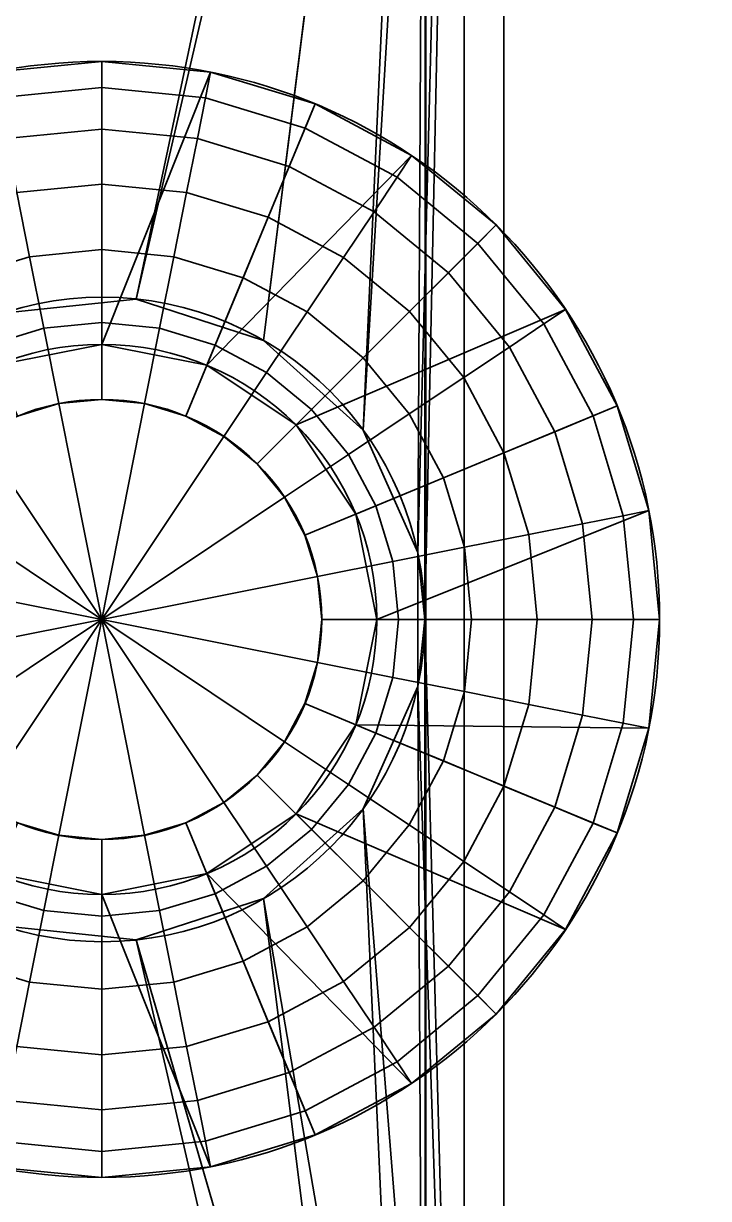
# Model space of a CAD drawing. Header units: millimetres. Extents: x 516 to 946, y 0 to 190.
# Drawn here: x 527.45 to 531.81, y 74.79 to 82.27 of the extents above; entities that cross this region are included whole.
import ezdxf

# ---------------------------------------------------------------- set-up
doc = ezdxf.new("R2010")
doc.units = ezdxf.units.MM
doc.layers.add('1', color=7, linetype='Continuous', true_color=0xffffff)

# ---------------------------------------------------------------- blocks, each defined once
blk = doc.blocks.new('UG_SURFACE_001')
at = {"layer": '1', "color": 252, "linetype": 'Continuous', "lineweight": 35}
for points in [[(11.770484, 80.424927, 3.5), (12.618252, 80.514029, 3.5), (14.704899, 90.379037, 3.5), (1.5, 90.379037, 3.5)], [(1.5, 90.379037, 1.5), (14.704899, 90.379037, 1.5), (12.618252, 80.514029, 1.5), (11.770484, 80.424927, 1.5)], [(12.618252, 80.514029, 3.5), (13.428969, 80.250613, 3.5), (14.704899, 90.379037, 3.5)], [(14.704899, 90.379037, 1.5), (13.428969, 80.250613, 1.5), (12.618252, 80.514029, 1.5)], [(14.704899, 90.379037, 3.5), (13.428969, 80.250613, 3.5), (14.062454, 79.680219, 3.5)], [(14.062454, 79.680219, 1.5), (13.428969, 80.250613, 1.5), (14.704899, 90.379037, 1.5)], [(14.062454, 79.680219, 3.5), (14.409171, 78.901477, 3.5), (14.704899, 90.379037, 3.5)], [(14.409171, 78.901477, 1.5), (14.062454, 79.680219, 1.5), (14.704899, 90.379037, 1.5)], [(14.704899, 69.256864, 3.5), (14.704899, 90.379037, 3.5), (14.409171, 78.901477, 3.5), (14.409171, 78.049041, 3.5)], [(14.453969, 78.475259, 1.5), (14.409171, 78.901477, 1.5), (14.704899, 90.379037, 1.5)], [(14.704899, 90.379037, 1.5), (14.704899, 69.256864, 1.5), (14.453969, 78.475259, 1.5)], [(22.593468, 90.379037, 3.5), (14.704899, 90.379037, 3.5), (14.704899, 69.256864, 3.5), (22.593468, 69.256864, 3.5)], [(22.593468, 69.256864, 1.5), (14.704899, 69.256864, 1.5), (14.704899, 90.379037, 1.5), (22.593468, 90.379037, 1.5)], [(12.618252, 80.514029, 1.5), (12.618252, 80.514029, 3.5), (11.770484, 80.424927, 3.5), (11.770484, 80.424927, 1.5)], [(13.428969, 80.250613, 1.5), (13.428969, 80.250613, 3.5), (12.618252, 80.514029, 3.5), (12.618252, 80.514029, 1.5)], [(14.062454, 79.680219, 1.5), (14.062454, 79.680219, 3.5), (13.428969, 80.250613, 3.5), (13.428969, 80.250613, 1.5)], [(14.409171, 78.901477, 1.5), (14.409171, 78.901477, 3.5), (14.062454, 79.680219, 3.5), (14.062454, 79.680219, 1.5)], [(14.409171, 78.901477, 3.5), (14.409171, 78.901477, 1.5), (14.453969, 78.475259, 1.5)], [(14.453969, 78.475259, 1.5), (14.409171, 78.049041, 3.5), (14.409171, 78.901477, 3.5)], [(14.704899, 69.256864, 1.5), (14.409171, 78.049041, 1.5), (14.453969, 78.475259, 1.5)], [(14.453969, 78.475259, 1.5), (14.409171, 78.049041, 1.5), (14.409171, 78.049041, 3.5)], [(14.409171, 78.049041, 3.5), (14.062454, 77.270299, 3.5), (14.704899, 69.256864, 3.5)], [(14.704899, 69.256864, 1.5), (14.062454, 77.270299, 1.5), (14.409171, 78.049041, 1.5)], [(14.062454, 77.270299, 1.5), (14.062454, 77.270299, 3.5), (14.409171, 78.049041, 3.5), (14.409171, 78.049041, 1.5)], [(14.704899, 69.256864, 3.5), (14.062454, 77.270299, 3.5), (13.428969, 76.699913, 3.5)], [(13.428969, 76.699913, 1.5), (14.062454, 77.270299, 1.5), (14.704899, 69.256864, 1.5)], [(13.428969, 76.699913, 1.5), (13.428969, 76.699913, 3.5), (14.062454, 77.270299, 3.5), (14.062454, 77.270299, 1.5)], [(14.704899, 69.256864, 3.5), (13.428969, 76.699913, 3.5), (12.618252, 76.43649, 3.5)], [(14.704899, 69.256864, 1.5), (12.618252, 76.43649, 1.5), (13.428969, 76.699913, 1.5)], [(12.618252, 76.43649, 1.5), (12.618252, 76.43649, 3.5), (13.428969, 76.699913, 3.5), (13.428969, 76.699913, 1.5)], [(1.5, 69.256864, 3.5), (14.704899, 69.256864, 3.5), (12.618252, 76.43649, 3.5), (11.770484, 76.525599, 3.5)], [(11.770484, 76.525599, 1.5), (12.618252, 76.43649, 1.5), (14.704899, 69.256864, 1.5), (1.5, 69.256864, 1.5)], [(11.770484, 76.525599, 1.5), (11.770484, 76.525599, 3.5), (12.618252, 76.43649, 3.5), (12.618252, 76.43649, 1.5)]]:
    blk.add_3dface(points, dxfattribs=at)
blk = doc.blocks.new('1стенка_MODEL')
at = {"layer": '1', "color": 252, "linetype": 'Continuous', "lineweight": 35}
blk.add_circle((12.403969, 78.475261, 1.5), 2.05, dxfattribs=at)
at = {"layer": '1', "color": 252, "linetype": 'Continuous', "lineweight": 35, "extrusion": (0, 0, -1)}
blk.add_circle((-12.403969, 78.475261, -3.5), 2.05, dxfattribs=at)
at = {"layer": '1', "color": 252, "linetype": 'Continuous', "lineweight": 35}
blk.add_blockref('UG_SURFACE_001', (0, 0), dxfattribs=at)
blk = doc.blocks.new('UG_SURFACE_003')
at = {"layer": '1', "color": 252, "linetype": 'Continuous', "lineweight": 35}
for points in [[(11.770484, 80.424927, 1.5), (12.618252, 80.514029, 1.5), (14.460988, 88.475265, 1.5), (10.352565, 88.475265, 1.5)], [(10.352565, 88.475265), (14.460988, 88.475265), (12.618252, 80.514029), (11.770484, 80.424927)], [(12.618252, 80.514029, 1.5), (13.428969, 80.250613, 1.5), (14.460988, 88.475265, 1.5)], [(14.460988, 88.475265), (13.428969, 80.250613), (12.618252, 80.514029)], [(14.460988, 88.475265, 1.5), (13.428969, 80.250613, 1.5), (14.062454, 79.680219, 1.5)], [(14.062454, 79.680219), (13.428969, 80.250613), (14.460988, 88.475265)], [(14.062454, 79.680219, 1.5), (14.409171, 78.901477, 1.5), (14.460988, 88.475265, 1.5)], [(14.409171, 78.901477), (14.062454, 79.680219), (14.460988, 88.475265)], [(14.460988, 68.475261, 1.5), (14.460988, 88.475265, 1.5), (14.409171, 78.901477, 1.5), (14.409171, 78.049041, 1.5)], [(14.453969, 78.475259), (14.409171, 78.901477), (14.460988, 88.475265)], [(14.453969, 78.475259), (14.460988, 88.475265), (14.460988, 68.475261)], [(14.460988, 68.475261, 1.5), (14.704899, 68.475261, 1.5), (14.704899, 88.475265, 1.5), (14.460988, 88.475265, 1.5)], [(14.704899, 68.475261), (14.460988, 68.475261), (14.460988, 88.475265), (14.704899, 88.475265)], [(14.704899, 68.475261, 1.5), (18.134004, 68.475261, 1.5), (18.134004, 88.475265, 1.5), (14.704899, 88.475265, 1.5)], [(14.956303, 68.475261), (14.704899, 68.475261), (14.704899, 88.475265), (14.956303, 88.475265)], [(22, 68.475261), (14.956303, 68.475261), (14.956303, 88.475265), (22, 88.475265)], [(12.618252, 80.514029), (12.618252, 80.514029, 1.5), (11.770484, 80.424927, 1.5), (11.770484, 80.424927)], [(13.428969, 80.250613), (13.428969, 80.250613, 1.5), (12.618252, 80.514029, 1.5), (12.618252, 80.514029)], [(14.062454, 79.680219), (14.062454, 79.680219, 1.5), (13.428969, 80.250613, 1.5), (13.428969, 80.250613)], [(14.409171, 78.901477), (14.409171, 78.901477, 1.5), (14.062454, 79.680219, 1.5), (14.062454, 79.680219)], [(14.409171, 78.901477, 1.5), (14.409171, 78.901477), (14.453969, 78.475259)], [(14.453969, 78.475259), (14.409171, 78.049041, 1.5), (14.409171, 78.901477, 1.5)], [(14.453969, 78.475259), (14.409171, 78.049041), (14.409171, 78.049041, 1.5)], [(14.460988, 68.475261), (14.409171, 78.049041), (14.453969, 78.475259)], [(14.409171, 78.049041, 1.5), (14.062454, 77.270299, 1.5), (14.460988, 68.475261, 1.5)], [(14.062454, 77.270299), (14.062454, 77.270299, 1.5), (14.409171, 78.049041, 1.5), (14.409171, 78.049041)], [(14.460988, 68.475261), (14.062454, 77.270299), (14.409171, 78.049041)], [(14.460988, 68.475261, 1.5), (14.062454, 77.270299, 1.5), (13.428969, 76.699913, 1.5)], [(13.428969, 76.699913), (13.428969, 76.699913, 1.5), (14.062454, 77.270299, 1.5), (14.062454, 77.270299)], [(13.428969, 76.699913), (14.062454, 77.270299), (14.460988, 68.475261)], [(14.460988, 68.475261, 1.5), (13.428969, 76.699913, 1.5), (12.618252, 76.43649, 1.5)], [(12.618252, 76.43649), (12.618252, 76.43649, 1.5), (13.428969, 76.699913, 1.5), (13.428969, 76.699913)], [(14.460988, 68.475261), (12.618252, 76.43649), (13.428969, 76.699913)], [(10.352565, 68.475261, 1.5), (14.460988, 68.475261, 1.5), (12.618252, 76.43649, 1.5), (11.770484, 76.525599, 1.5)], [(11.770484, 76.525599), (12.618252, 76.43649), (14.460988, 68.475261), (10.352565, 68.475261)], [(11.770484, 76.525599), (11.770484, 76.525599, 1.5), (12.618252, 76.43649, 1.5), (12.618252, 76.43649)]]:
    blk.add_3dface(points, dxfattribs=at)
blk = doc.blocks.new('2стойка_MODEL')
at = {"layer": '1', "color": 252, "linetype": 'Continuous', "lineweight": 35, "extrusion": (0, 0, -1)}
blk.add_circle((-12.403969, 78.475261, -1.5), 2.05, dxfattribs=at)
at = {"layer": '1', "color": 252, "linetype": 'Continuous', "lineweight": 35}
blk.add_circle((12.403969, 78.475261), 2.05, dxfattribs=at)
blk.add_blockref('UG_SURFACE_003', (0, 0), dxfattribs=at)
blk = doc.blocks.new('UG_SURFACE_005')
at = {"layer": '1', "color": 252, "linetype": 'Continuous', "lineweight": 35}
for points in [[(411.674261, 77.402897, 4.8), (7.442508, 21.037767, 4.8), (7.469615, 20.987745, 5.067878), (411.659777, 77.347077, 5.067878)], [(277.741492, 58.727622, 3.5), (260.070503, 56.263622, 3.5), (7.442508, 21.037767, 4.8), (411.674261, 77.402897, 4.8)], [(411.659777, 77.347077, 5.067878), (7.469615, 20.987745, 5.067878), (7.546807, 20.8453, 5.294975), (411.618471, 77.188112, 5.294975)], [(411.618471, 77.188112, 5.294975), (7.546807, 20.8453, 5.294975), (7.662333, 20.632116, 5.446716), (411.556661, 76.9502, 5.446716)], [(411.556661, 76.9502, 5.446716), (7.662333, 20.632116, 5.446716), (200.895414, 47.305614, 5.5), (220.703781, 50.067645, 5.5)]]:
    blk.add_3dface(points, dxfattribs=at)
blk = doc.blocks.new('4пояс_нижний_MODEL')
at = {"layer": '1', "color": 252, "linetype": 'Continuous', "lineweight": 35}
blk.add_blockref('UG_SURFACE_005', (0, 0), dxfattribs=at)
blk = doc.blocks.new('UG_SURFACE_007')
at = {"layer": '1', "color": 252, "linetype": 'Continuous', "lineweight": 35}
for points in [[(0, 3.384057, -0.462897), (-0.660197, 3.319033, -0.462897), (-0.692571, 3.481788), (0, 3.55)], [(-0.669696, 1.616789), (0, 1.75), (0, 3.55), (-0.692571, 3.481788)], [(-0.692571, 3.481788, 3.5), (0, 3.55, 3.5), (0, 1.75, 3.5), (-0.669696, 1.616789, 3.5)], [(0, 3.55, 3.5), (-0.692571, 3.481788, 3.5), (-0.660197, 3.319033, 3.962897), (0, 3.384057, 3.962897)], [(0.660197, 3.319033, -0.462897), (0, 3.384057, -0.462897), (0, 3.55), (0.692571, 3.481788)], [(0.692571, 3.481788), (0, 3.55), (0, 1.75)], [(0, 1.75, 3.5), (0, 3.55, 3.5), (0.692571, 3.481788, 3.5)], [(0.692571, 3.481788, 3.5), (0, 3.55, 3.5), (0, 3.384057, 3.962897), (0.660197, 3.319033, 3.962897)], [(0, 1.75), (0.669696, 1.616789), (1.358526, 3.279772), (0.692571, 3.481788)], [(0.692571, 3.481788, 3.5), (1.358526, 3.279772, 3.5), (0.669696, 1.616789, 3.5), (0, 1.75, 3.5)], [(1.295022, 3.12646, -0.462897), (0.660197, 3.319033, -0.462897), (0.692571, 3.481788), (1.358526, 3.279772)], [(1.358526, 3.279772, 3.5), (0.692571, 3.481788, 3.5), (0.660197, 3.319033, 3.962897), (1.295022, 3.12646, 3.962897)], [(0, 3.119843, -0.877629), (-0.608651, 3.059896, -0.877629), (-0.660197, 3.319033, -0.462897), (0, 3.384057, -0.462897)], [(0, 3.384057, 3.962897), (-0.660197, 3.319033, 3.962897), (-0.608651, 3.059896, 4.377629), (0, 3.119843, 4.377629)], [(0.608651, 3.059896, -0.877629), (0, 3.119843, -0.877629), (0, 3.384057, -0.462897), (0.660197, 3.319033, -0.462897)], [(0.660197, 3.319033, 3.962897), (0, 3.384057, 3.962897), (0, 3.119843, 4.377629), (0.608651, 3.059896, 4.377629)], [(1.193912, 2.882359, -0.877629), (0.608651, 3.059896, -0.877629), (0.660197, 3.319033, -0.462897), (1.295022, 3.12646, -0.462897)], [(1.295022, 3.12646, 3.962897), (0.660197, 3.319033, 3.962897), (0.608651, 3.059896, 4.377629), (1.193912, 2.882359, 4.377629)], [(1.972274, 2.951717), (1.358526, 3.279772), (0.669696, 1.616789)], [(0.669696, 1.616789, 3.5), (1.358526, 3.279772, 3.5), (1.972274, 2.951717, 3.5)], [(1.880081, 2.81374, -0.462897), (1.295022, 3.12646, -0.462897), (1.358526, 3.279772), (1.972274, 2.951717)], [(1.972274, 2.951717, 3.5), (1.358526, 3.279772, 3.5), (1.295022, 3.12646, 3.962897), (1.880081, 2.81374, 3.962897)], [(0, 2.770447, -1.223654), (-0.540487, 2.717214, -1.223654), (-0.608651, 3.059896, -0.877629), (0, 3.119843, -0.877629)], [(0, 3.119843, 4.377629), (-0.608651, 3.059896, 4.377629), (-0.540487, 2.717214, 4.723654), (0, 2.770447, 4.723654)], [(0.540487, 2.717214, -1.223654), (0, 2.770447, -1.223654), (0, 3.119843, -0.877629), (0.608651, 3.059896, -0.877629)], [(0.608651, 3.059896, 4.377629), (0, 3.119843, 4.377629), (0, 2.770447, 4.723654), (0.540487, 2.717214, 4.723654)], [(1.733292, 2.594055, -0.877629), (1.193912, 2.882359, -0.877629), (1.295022, 3.12646, -0.462897), (1.880081, 2.81374, -0.462897)], [(1.880081, 2.81374, 3.962897), (1.295022, 3.12646, 3.962897), (1.193912, 2.882359, 4.377629), (1.733292, 2.594055, 4.377629)], [(1.060204, 2.559559, -1.223654), (0.540487, 2.717214, -1.223654), (0.608651, 3.059896, -0.877629), (1.193912, 2.882359, -0.877629)], [(1.193912, 2.882359, 4.377629), (0.608651, 3.059896, 4.377629), (0.540487, 2.717214, 4.723654), (1.060204, 2.559559, 4.723654)], [(0.669696, 1.616789), (1.237437, 1.237437), (2.510229, 2.510229), (1.972274, 2.951717)], [(1.972274, 2.951717, 3.5), (2.510229, 2.510229, 3.5), (1.237437, 1.237437, 3.5), (0.669696, 1.616789, 3.5)], [(2.392889, 2.392889, -0.462897), (1.880081, 2.81374, -0.462897), (1.972274, 2.951717), (2.510229, 2.510229)], [(2.510229, 2.510229, 3.5), (1.972274, 2.951717, 3.5), (1.880081, 2.81374, 3.962897), (2.392889, 2.392889, 3.962897)], [(1.539178, 2.303543, -1.223654), (1.060204, 2.559559, -1.223654), (1.193912, 2.882359, -0.877629), (1.733292, 2.594055, -0.877629)], [(1.733292, 2.594055, 4.377629), (1.193912, 2.882359, 4.377629), (1.060204, 2.559559, 4.723654), (1.539178, 2.303543, 4.723654)], [(0, 2.353173, -1.483833), (-0.459081, 2.307958, -1.483833), (-0.540487, 2.717214, -1.223654), (0, 2.770447, -1.223654)], [(0, 2.770447, 4.723654), (-0.540487, 2.717214, 4.723654), (-0.459081, 2.307958, 4.983833), (0, 2.353173, 4.983833)], [(0.459081, 2.307958, -1.483833), (0, 2.353173, -1.483833), (0, 2.770447, -1.223654), (0.540487, 2.717214, -1.223654)], [(0.540487, 2.717214, 4.723654), (0, 2.770447, 4.723654), (0, 2.353173, 4.983833), (0.459081, 2.307958, 4.983833)], [(2.206062, 2.206062, -0.877629), (1.733292, 2.594055, -0.877629), (1.880081, 2.81374, -0.462897), (2.392889, 2.392889, -0.462897)], [(2.392889, 2.392889, 3.962897), (1.880081, 2.81374, 3.962897), (1.733292, 2.594055, 4.377629), (2.206062, 2.206062, 4.377629)], [(-0.459081, 2.307958, -1.483833), (-0.90052, 2.174048, -1.483833), (-1.060204, 2.559559, -1.223654), (-0.540487, 2.717214, -1.223654)], [(-0.540487, 2.717214, 4.723654), (-1.060204, 2.559559, 4.723654), (-0.90052, 2.174048, 4.983833), (-0.459081, 2.307958, 4.983833)], [(0.90052, 2.174048, -1.483833), (0.459081, 2.307958, -1.483833), (0.540487, 2.717214, -1.223654), (1.060204, 2.559559, -1.223654)], [(1.060204, 2.559559, 4.723654), (0.540487, 2.717214, 4.723654), (0.459081, 2.307958, 4.983833), (0.90052, 2.174048, 4.983833)], [(1.307353, 1.956592, -1.483833), (0.90052, 2.174048, -1.483833), (1.060204, 2.559559, -1.223654), (1.539178, 2.303543, -1.223654)], [(1.539178, 2.303543, 4.723654), (1.060204, 2.559559, 4.723654), (0.90052, 2.174048, 4.983833), (1.307353, 1.956592, 4.983833)], [(1.959002, 1.959002, -1.223654), (1.539178, 2.303543, -1.223654), (1.733292, 2.594055, -0.877629), (2.206062, 2.206062, -0.877629)], [(2.206062, 2.206062, 4.377629), (1.733292, 2.594055, 4.377629), (1.539178, 2.303543, 4.723654), (1.959002, 1.959002, 4.723654)], [(2.951717, 1.972274), (2.510229, 2.510229), (1.237437, 1.237437)], [(1.237437, 1.237437, 3.5), (2.510229, 2.510229, 3.5), (2.951717, 1.972274, 3.5)], [(2.81374, 1.880081, -0.462897), (2.392889, 2.392889, -0.462897), (2.510229, 2.510229), (2.951717, 1.972274)], [(2.951717, 1.972274, 3.5), (2.510229, 2.510229, 3.5), (2.392889, 2.392889, 3.962897), (2.81374, 1.880081, 3.962897)], [(2.594055, 1.733292, -0.877629), (2.206062, 2.206062, -0.877629), (2.392889, 2.392889, -0.462897), (2.81374, 1.880081, -0.462897)], [(2.81374, 1.880081, 3.962897), (2.392889, 2.392889, 3.962897), (2.206062, 2.206062, 4.377629), (2.594055, 1.733292, 4.377629)], [(0, 1.888689, -1.645281), (-0.368465, 1.852398, -1.645281), (-0.459081, 2.307958, -1.483833), (0, 2.353173, -1.483833)], [(0, 2.353173, 4.983833), (-0.459081, 2.307958, 4.983833), (-0.368465, 1.852398, 5.145281), (0, 1.888689, 5.145281)], [(0.368465, 1.852398, -1.645281), (0, 1.888689, -1.645281), (0, 2.353173, -1.483833), (0.459081, 2.307958, -1.483833)], [(0.459081, 2.307958, 4.983833), (0, 2.353173, 4.983833), (0, 1.888689, 5.145281), (0.368465, 1.852398, 5.145281)], [(-0.368465, 1.852398, -1.645281), (-0.72277, 1.744921, -1.645281), (-0.90052, 2.174048, -1.483833), (-0.459081, 2.307958, -1.483833)], [(-0.459081, 2.307958, 4.983833), (-0.90052, 2.174048, 4.983833), (-0.72277, 1.744921, 5.145281), (-0.368465, 1.852398, 5.145281)], [(0.72277, 1.744921, -1.645281), (0.368465, 1.852398, -1.645281), (0.459081, 2.307958, -1.483833), (0.90052, 2.174048, -1.483833)], [(0.90052, 2.174048, 4.983833), (0.459081, 2.307958, 4.983833), (0.368465, 1.852398, 5.145281), (0.72277, 1.744921, 5.145281)], [(1.663945, 1.663945, -1.483833), (1.307353, 1.956592, -1.483833), (1.539178, 2.303543, -1.223654), (1.959002, 1.959002, -1.223654)], [(1.959002, 1.959002, 4.723654), (1.539178, 2.303543, 4.723654), (1.307353, 1.956592, 4.983833), (1.663945, 1.663945, 4.983833)], [(1.049299, 1.570387, -1.645281), (0.72277, 1.744921, -1.645281), (0.90052, 2.174048, -1.483833), (1.307353, 1.956592, -1.483833)], [(1.307353, 1.956592, 4.983833), (0.90052, 2.174048, 4.983833), (0.72277, 1.744921, 5.145281), (1.049299, 1.570387, 5.145281)], [(2.303543, 1.539178, -1.223654), (1.959002, 1.959002, -1.223654), (2.206062, 2.206062, -0.877629), (2.594055, 1.733292, -0.877629)], [(2.594055, 1.733292, 4.377629), (2.206062, 2.206062, 4.377629), (1.959002, 1.959002, 4.723654), (2.303543, 1.539178, 4.723654)], [(1.335505, 1.335505, -1.645281), (1.049299, 1.570387, -1.645281), (1.307353, 1.956592, -1.483833), (1.663945, 1.663945, -1.483833)], [(1.663945, 1.663945, 4.983833), (1.307353, 1.956592, 4.983833), (1.049299, 1.570387, 5.145281), (1.335505, 1.335505, 5.145281)], [(1.237437, 1.237437), (1.616789, 0.669696), (3.279772, 1.358526), (2.951717, 1.972274)], [(2.951717, 1.972274, 3.5), (3.279772, 1.358526, 3.5), (1.616789, 0.669696, 3.5), (1.237437, 1.237437, 3.5)], [(1.956592, 1.307353, -1.483833), (1.663945, 1.663945, -1.483833), (1.959002, 1.959002, -1.223654), (2.303543, 1.539178, -1.223654)], [(2.303543, 1.539178, 4.723654), (1.959002, 1.959002, 4.723654), (1.663945, 1.663945, 4.983833), (1.956592, 1.307353, 4.983833)], [(3.12646, 1.295022, -0.462897), (2.81374, 1.880081, -0.462897), (2.951717, 1.972274), (3.279772, 1.358526)], [(3.279772, 1.358526, 3.5), (2.951717, 1.972274, 3.5), (2.81374, 1.880081, 3.962897), (3.12646, 1.295022, 3.962897)], [(0, 1.4, -1.7), (-0.273126, 1.373099, -1.7), (-0.368465, 1.852398, -1.645281), (0, 1.888689, -1.645281)], [(0, 1.888689, 5.145281), (-0.368465, 1.852398, 5.145281), (-0.273126, 1.373099, 5.2), (0, 1.4, 5.2)], [(0.273126, 1.373099, -1.7), (0, 1.4, -1.7), (0, 1.888689, -1.645281), (0.368465, 1.852398, -1.645281)], [(0.368465, 1.852398, 5.145281), (0, 1.888689, 5.145281), (0, 1.4, 5.2), (0.273126, 1.373099, 5.2)], [(2.882359, 1.193912, -0.877629), (2.594055, 1.733292, -0.877629), (2.81374, 1.880081, -0.462897), (3.12646, 1.295022, -0.462897)], [(3.12646, 1.295022, 3.962897), (2.81374, 1.880081, 3.962897), (2.594055, 1.733292, 4.377629), (2.882359, 1.193912, 4.377629)], [(-0.273126, 1.373099, -1.7), (-0.535757, 1.293431, -1.7), (-0.72277, 1.744921, -1.645281), (-0.368465, 1.852398, -1.645281)], [(-0.368465, 1.852398, 5.145281), (-0.72277, 1.744921, 5.145281), (-0.535757, 1.293431, 5.2), (-0.273126, 1.373099, 5.2)], [(0.535757, 1.293431, -1.7), (0.273126, 1.373099, -1.7), (0.368465, 1.852398, -1.645281), (0.72277, 1.744921, -1.645281)], [(0.72277, 1.744921, 5.145281), (0.368465, 1.852398, 5.145281), (0.273126, 1.373099, 5.2), (0.535757, 1.293431, 5.2)], [(-0.669696, 1.616789), (-0.669696, 1.616789, 3.5), (0, 1.75, 3.5), (0, 1.75)], [(0, 1.75), (0, 1.75, 3.5), (0.669696, 1.616789, 3.5), (0.669696, 1.616789)], [(0.777798, 1.164057, -1.7), (0.535757, 1.293431, -1.7), (0.72277, 1.744921, -1.645281), (1.049299, 1.570387, -1.645281)], [(1.049299, 1.570387, 5.145281), (0.72277, 1.744921, 5.145281), (0.535757, 1.293431, 5.2), (0.777798, 1.164057, 5.2)], [(2.559559, 1.060204, -1.223654), (2.303543, 1.539178, -1.223654), (2.594055, 1.733292, -0.877629), (2.882359, 1.193912, -0.877629)], [(2.882359, 1.193912, 4.377629), (2.594055, 1.733292, 4.377629), (2.303543, 1.539178, 4.723654), (2.559559, 1.060204, 4.723654)], [(1.570387, 1.049299, -1.645281), (1.335505, 1.335505, -1.645281), (1.663945, 1.663945, -1.483833), (1.956592, 1.307353, -1.483833)], [(1.956592, 1.307353, 4.983833), (1.663945, 1.663945, 4.983833), (1.335505, 1.335505, 5.145281), (1.570387, 1.049299, 5.145281)], [(0.669696, 1.616789), (0.669696, 1.616789, 3.5), (1.237437, 1.237437, 3.5), (1.237437, 1.237437)], [(0.989949, 0.989949, -1.7), (0.777798, 1.164057, -1.7), (1.049299, 1.570387, -1.645281), (1.335505, 1.335505, -1.645281)], [(1.335505, 1.335505, 5.145281), (1.049299, 1.570387, 5.145281), (0.777798, 1.164057, 5.2), (0.989949, 0.989949, 5.2)], [(2.174048, 0.90052, -1.483833), (1.956592, 1.307353, -1.483833), (2.303543, 1.539178, -1.223654), (2.559559, 1.060204, -1.223654)], [(2.559559, 1.060204, 4.723654), (2.303543, 1.539178, 4.723654), (1.956592, 1.307353, 4.983833), (2.174048, 0.90052, 4.983833)], [(-0.777798, 1.164057, -1.7), (-0.535757, 1.293431, -1.7), (-0.273126, 1.373099, -1.7), (0, 0, -1.7)], [(-0.273126, 1.373099, 5.2), (-0.535757, 1.293431, 5.2), (-0.777798, 1.164057, 5.2), (0, 0, 5.2)], [(-0.273126, 1.373099, -1.7), (0, 1.4, -1.7), (0.273126, 1.373099, -1.7), (0, 0, -1.7)], [(0.273126, 1.373099, 5.2), (0, 1.4, 5.2), (-0.273126, 1.373099, 5.2), (0, 0, 5.2)], [(0.273126, 1.373099, -1.7), (0.535757, 1.293431, -1.7), (0.777798, 1.164057, -1.7), (0, 0, -1.7)], [(0.777798, 1.164057, 5.2), (0.535757, 1.293431, 5.2), (0.273126, 1.373099, 5.2), (0, 0, 5.2)], [(3.481788, 0.692571), (3.279772, 1.358526), (1.616789, 0.669696), (1.75, 0)], [(1.75, 0, 3.5), (1.616789, 0.669696, 3.5), (3.279772, 1.358526, 3.5), (3.481788, 0.692571, 3.5)], [(3.319033, 0.660197, -0.462897), (3.12646, 1.295022, -0.462897), (3.279772, 1.358526), (3.481788, 0.692571)], [(3.481788, 0.692571, 3.5), (3.279772, 1.358526, 3.5), (3.12646, 1.295022, 3.962897), (3.319033, 0.660197, 3.962897)], [(1.164057, 0.777798, -1.7), (0.989949, 0.989949, -1.7), (1.335505, 1.335505, -1.645281), (1.570387, 1.049299, -1.645281)], [(1.570387, 1.049299, 5.145281), (1.335505, 1.335505, 5.145281), (0.989949, 0.989949, 5.2), (1.164057, 0.777798, 5.2)], [(1.744921, 0.72277, -1.645281), (1.570387, 1.049299, -1.645281), (1.956592, 1.307353, -1.483833), (2.174048, 0.90052, -1.483833)], [(2.174048, 0.90052, 4.983833), (1.956592, 1.307353, 4.983833), (1.570387, 1.049299, 5.145281), (1.744921, 0.72277, 5.145281)], [(3.059896, 0.608651, -0.877629), (2.882359, 1.193912, -0.877629), (3.12646, 1.295022, -0.462897), (3.319033, 0.660197, -0.462897)], [(3.319033, 0.660197, 3.962897), (3.12646, 1.295022, 3.962897), (2.882359, 1.193912, 4.377629), (3.059896, 0.608651, 4.377629)], [(1.237437, 1.237437), (1.237437, 1.237437, 3.5), (1.616789, 0.669696, 3.5), (1.616789, 0.669696)], [(-1.164057, 0.777798, -1.7), (-0.989949, 0.989949, -1.7), (-0.777798, 1.164057, -1.7), (0, 0, -1.7)], [(-0.777798, 1.164057, 5.2), (-0.989949, 0.989949, 5.2), (-1.164057, 0.777798, 5.2), (0, 0, 5.2)], [(0.777798, 1.164057, -1.7), (0.989949, 0.989949, -1.7), (1.164057, 0.777798, -1.7), (0, 0, -1.7)], [(1.164057, 0.777798, 5.2), (0.989949, 0.989949, 5.2), (0.777798, 1.164057, 5.2), (0, 0, 5.2)], [(2.717214, 0.540487, -1.223654), (2.559559, 1.060204, -1.223654), (2.882359, 1.193912, -0.877629), (3.059896, 0.608651, -0.877629)], [(3.059896, 0.608651, 4.377629), (2.882359, 1.193912, 4.377629), (2.559559, 1.060204, 4.723654), (2.717214, 0.540487, 4.723654)], [(1.293431, 0.535757, -1.7), (1.164057, 0.777798, -1.7), (1.570387, 1.049299, -1.645281), (1.744921, 0.72277, -1.645281)], [(1.744921, 0.72277, 5.145281), (1.570387, 1.049299, 5.145281), (1.164057, 0.777798, 5.2), (1.293431, 0.535757, 5.2)], [(2.307958, 0.459081, -1.483833), (2.174048, 0.90052, -1.483833), (2.559559, 1.060204, -1.223654), (2.717214, 0.540487, -1.223654)], [(2.717214, 0.540487, 4.723654), (2.559559, 1.060204, 4.723654), (2.174048, 0.90052, 4.983833), (2.307958, 0.459081, 4.983833)], [(1.852398, 0.368465, -1.645281), (1.744921, 0.72277, -1.645281), (2.174048, 0.90052, -1.483833), (2.307958, 0.459081, -1.483833)], [(2.307958, 0.459081, 4.983833), (2.174048, 0.90052, 4.983833), (1.744921, 0.72277, 5.145281), (1.852398, 0.368465, 5.145281)], [(0, 0, -1.7), (-1.373099, 0.273126, -1.7), (-1.293431, 0.535757, -1.7), (-1.164057, 0.777798, -1.7)], [(-1.164057, 0.777798, 5.2), (-1.293431, 0.535757, 5.2), (-1.373099, 0.273126, 5.2), (0, 0, 5.2)], [(1.164057, 0.777798, -1.7), (1.293431, 0.535757, -1.7), (1.373099, 0.273126, -1.7), (0, 0, -1.7)], [(1.373099, 0.273126, 5.2), (1.293431, 0.535757, 5.2), (1.164057, 0.777798, 5.2), (0, 0, 5.2)], [(1.373099, 0.273126, -1.7), (1.293431, 0.535757, -1.7), (1.744921, 0.72277, -1.645281), (1.852398, 0.368465, -1.645281)], [(1.852398, 0.368465, 5.145281), (1.744921, 0.72277, 5.145281), (1.293431, 0.535757, 5.2), (1.373099, 0.273126, 5.2)], [(1.75, 0), (3.55, 0), (3.481788, 0.692571)], [(3.481788, 0.692571, 3.5), (3.55, 0, 3.5), (1.75, 0, 3.5)], [(3.384057, 0, -0.462897), (3.319033, 0.660197, -0.462897), (3.481788, 0.692571), (3.55, 0)], [(3.55, 0, 3.5), (3.481788, 0.692571, 3.5), (3.319033, 0.660197, 3.962897), (3.384057, 0, 3.962897)], [(1.616789, 0.669696), (1.616789, 0.669696, 3.5), (1.75, 0, 3.5), (1.75, 0)], [(2.770447, 0, -1.223654), (2.717214, 0.540487, -1.223654), (3.059896, 0.608651, -0.877629), (3.119843, 0, -0.877629)], [(3.119843, 0, 4.377629), (3.059896, 0.608651, 4.377629), (2.717214, 0.540487, 4.723654), (2.770447, 0, 4.723654)], [(3.119843, 0, -0.877629), (3.059896, 0.608651, -0.877629), (3.319033, 0.660197, -0.462897), (3.384057, 0, -0.462897)], [(3.384057, 0, 3.962897), (3.319033, 0.660197, 3.962897), (3.059896, 0.608651, 4.377629), (3.119843, 0, 4.377629)], [(2.353173, 0, -1.483833), (2.307958, 0.459081, -1.483833), (2.717214, 0.540487, -1.223654), (2.770447, 0, -1.223654)], [(2.770447, 0, 4.723654), (2.717214, 0.540487, 4.723654), (2.307958, 0.459081, 4.983833), (2.353173, 0, 4.983833)], [(1.888689, 0, -1.645281), (1.852398, 0.368465, -1.645281), (2.307958, 0.459081, -1.483833), (2.353173, 0, -1.483833)], [(2.353173, 0, 4.983833), (2.307958, 0.459081, 4.983833), (1.852398, 0.368465, 5.145281), (1.888689, 0, 5.145281)], [(1.4, 0, -1.7), (1.373099, 0.273126, -1.7), (1.852398, 0.368465, -1.645281), (1.888689, 0, -1.645281)], [(1.888689, 0, 5.145281), (1.852398, 0.368465, 5.145281), (1.373099, 0.273126, 5.2), (1.4, 0, 5.2)], [(-1.373099, -0.273126, -1.7), (-1.4, 0, -1.7), (-1.373099, 0.273126, -1.7), (0, 0, -1.7)], [(-1.373099, 0.273126, 5.2), (-1.4, 0, 5.2), (-1.373099, -0.273126, 5.2), (0, 0, 5.2)], [(1.373099, 0.273126, -1.7), (1.4, 0, -1.7), (1.373099, -0.273126, -1.7), (0, 0, -1.7)], [(1.373099, -0.273126, 5.2), (1.4, 0, 5.2), (1.373099, 0.273126, 5.2), (0, 0, 5.2)], [(-1.164057, -0.777798, -1.7), (-1.293431, -0.535757, -1.7), (-1.373099, -0.273126, -1.7), (0, 0, -1.7)], [(0, 0, 5.2), (-1.373099, -0.273126, 5.2), (-1.293431, -0.535757, 5.2), (-1.164057, -0.777798, 5.2)], [(-0.777798, -1.164057, -1.7), (-0.989949, -0.989949, -1.7), (-1.164057, -0.777798, -1.7), (0, 0, -1.7)], [(-1.164057, -0.777798, 5.2), (-0.989949, -0.989949, 5.2), (-0.777798, -1.164057, 5.2), (0, 0, 5.2)], [(-0.273126, -1.373099, -1.7), (-0.535757, -1.293431, -1.7), (-0.777798, -1.164057, -1.7), (0, 0, -1.7)], [(-0.777798, -1.164057, 5.2), (-0.535757, -1.293431, 5.2), (-0.273126, -1.373099, 5.2), (0, 0, 5.2)], [(0.273126, -1.373099, -1.7), (0, -1.4, -1.7), (-0.273126, -1.373099, -1.7), (0, 0, -1.7)], [(-0.273126, -1.373099, 5.2), (0, -1.4, 5.2), (0.273126, -1.373099, 5.2), (0, 0, 5.2)], [(1.373099, -0.273126, -1.7), (1.293431, -0.535757, -1.7), (1.164057, -0.777798, -1.7), (0, 0, -1.7)], [(1.164057, -0.777798, -1.7), (0.989949, -0.989949, -1.7), (0.777798, -1.164057, -1.7), (0, 0, -1.7)], [(0.777798, -1.164057, -1.7), (0.535757, -1.293431, -1.7), (0.273126, -1.373099, -1.7), (0, 0, -1.7)], [(0.273126, -1.373099, 5.2), (0.535757, -1.293431, 5.2), (0.777798, -1.164057, 5.2), (0, 0, 5.2)], [(0.777798, -1.164057, 5.2), (0.989949, -0.989949, 5.2), (1.164057, -0.777798, 5.2), (0, 0, 5.2)], [(1.164057, -0.777798, 5.2), (1.293431, -0.535757, 5.2), (1.373099, -0.273126, 5.2), (0, 0, 5.2)], [(1.373099, -0.273126, -1.7), (1.4, 0, -1.7), (1.888689, 0, -1.645281), (1.852398, -0.368465, -1.645281)], [(1.852398, -0.368465, 5.145281), (1.888689, 0, 5.145281), (1.4, 0, 5.2), (1.373099, -0.273126, 5.2)], [(3.481788, -0.692571), (3.55, 0), (1.75, 0), (1.616789, -0.669696)], [(1.75, 0), (1.75, 0, 3.5), (1.616789, -0.669696, 3.5), (1.616789, -0.669696)], [(1.616789, -0.669696, 3.5), (1.75, 0, 3.5), (3.55, 0, 3.5), (3.481788, -0.692571, 3.5)], [(1.852398, -0.368465, -1.645281), (1.888689, 0, -1.645281), (2.353173, 0, -1.483833), (2.307958, -0.459081, -1.483833)], [(2.307958, -0.459081, 4.983833), (2.353173, 0, 4.983833), (1.888689, 0, 5.145281), (1.852398, -0.368465, 5.145281)], [(2.307958, -0.459081, -1.483833), (2.353173, 0, -1.483833), (2.770447, 0, -1.223654), (2.717214, -0.540487, -1.223654)], [(2.717214, -0.540487, 4.723654), (2.770447, 0, 4.723654), (2.353173, 0, 4.983833), (2.307958, -0.459081, 4.983833)], [(2.717214, -0.540487, -1.223654), (2.770447, 0, -1.223654), (3.119843, 0, -0.877629), (3.059896, -0.608651, -0.877629)], [(3.059896, -0.608651, 4.377629), (3.119843, 0, 4.377629), (2.770447, 0, 4.723654), (2.717214, -0.540487, 4.723654)], [(3.059896, -0.608651, -0.877629), (3.119843, 0, -0.877629), (3.384057, 0, -0.462897), (3.319033, -0.660197, -0.462897)], [(3.319033, -0.660197, 3.962897), (3.384057, 0, 3.962897), (3.119843, 0, 4.377629), (3.059896, -0.608651, 4.377629)], [(3.319033, -0.660197, -0.462897), (3.384057, 0, -0.462897), (3.55, 0), (3.481788, -0.692571)], [(3.481788, -0.692571, 3.5), (3.55, 0, 3.5), (3.384057, 0, 3.962897), (3.319033, -0.660197, 3.962897)], [(1.293431, -0.535757, -1.7), (1.373099, -0.273126, -1.7), (1.852398, -0.368465, -1.645281), (1.744921, -0.72277, -1.645281)], [(1.744921, -0.72277, 5.145281), (1.852398, -0.368465, 5.145281), (1.373099, -0.273126, 5.2), (1.293431, -0.535757, 5.2)], [(1.744921, -0.72277, -1.645281), (1.852398, -0.368465, -1.645281), (2.307958, -0.459081, -1.483833), (2.174048, -0.90052, -1.483833)], [(2.174048, -0.90052, 4.983833), (2.307958, -0.459081, 4.983833), (1.852398, -0.368465, 5.145281), (1.744921, -0.72277, 5.145281)], [(2.174048, -0.90052, -1.483833), (2.307958, -0.459081, -1.483833), (2.717214, -0.540487, -1.223654), (2.559559, -1.060204, -1.223654)], [(2.559559, -1.060204, 4.723654), (2.717214, -0.540487, 4.723654), (2.307958, -0.459081, 4.983833), (2.174048, -0.90052, 4.983833)], [(1.164057, -0.777798, -1.7), (1.293431, -0.535757, -1.7), (1.744921, -0.72277, -1.645281), (1.570387, -1.049299, -1.645281)], [(1.570387, -1.049299, 5.145281), (1.744921, -0.72277, 5.145281), (1.293431, -0.535757, 5.2), (1.164057, -0.777798, 5.2)], [(2.559559, -1.060204, -1.223654), (2.717214, -0.540487, -1.223654), (3.059896, -0.608651, -0.877629), (2.882359, -1.193912, -0.877629)], [(2.882359, -1.193912, 4.377629), (3.059896, -0.608651, 4.377629), (2.717214, -0.540487, 4.723654), (2.559559, -1.060204, 4.723654)], [(2.951717, -1.972274), (3.279772, -1.358526), (1.616789, -0.669696), (1.237437, -1.237437)], [(1.616789, -0.669696), (1.616789, -0.669696, 3.5), (1.237437, -1.237437, 3.5), (1.237437, -1.237437)], [(1.237437, -1.237437, 3.5), (1.616789, -0.669696, 3.5), (3.279772, -1.358526, 3.5), (2.951717, -1.972274, 3.5)], [(1.616789, -0.669696), (3.279772, -1.358526), (3.481788, -0.692571)], [(3.481788, -0.692571, 3.5), (3.279772, -1.358526, 3.5), (1.616789, -0.669696, 3.5)], [(2.882359, -1.193912, -0.877629), (3.059896, -0.608651, -0.877629), (3.319033, -0.660197, -0.462897), (3.12646, -1.295022, -0.462897)], [(3.12646, -1.295022, 3.962897), (3.319033, -0.660197, 3.962897), (3.059896, -0.608651, 4.377629), (2.882359, -1.193912, 4.377629)], [(3.12646, -1.295022, -0.462897), (3.319033, -0.660197, -0.462897), (3.481788, -0.692571), (3.279772, -1.358526)], [(3.279772, -1.358526, 3.5), (3.481788, -0.692571, 3.5), (3.319033, -0.660197, 3.962897), (3.12646, -1.295022, 3.962897)], [(1.570387, -1.049299, -1.645281), (1.744921, -0.72277, -1.645281), (2.174048, -0.90052, -1.483833), (1.956592, -1.307353, -1.483833)], [(1.956592, -1.307353, 4.983833), (2.174048, -0.90052, 4.983833), (1.744921, -0.72277, 5.145281), (1.570387, -1.049299, 5.145281)], [(0.989949, -0.989949, -1.7), (1.164057, -0.777798, -1.7), (1.570387, -1.049299, -1.645281), (1.335505, -1.335505, -1.645281)], [(1.335505, -1.335505, 5.145281), (1.570387, -1.049299, 5.145281), (1.164057, -0.777798, 5.2), (0.989949, -0.989949, 5.2)], [(1.956592, -1.307353, -1.483833), (2.174048, -0.90052, -1.483833), (2.559559, -1.060204, -1.223654), (2.303543, -1.539178, -1.223654)], [(2.303543, -1.539178, 4.723654), (2.559559, -1.060204, 4.723654), (2.174048, -0.90052, 4.983833), (1.956592, -1.307353, 4.983833)], [(0.777798, -1.164057, -1.7), (0.989949, -0.989949, -1.7), (1.335505, -1.335505, -1.645281), (1.049299, -1.570387, -1.645281)], [(1.049299, -1.570387, 5.145281), (1.335505, -1.335505, 5.145281), (0.989949, -0.989949, 5.2), (0.777798, -1.164057, 5.2)], [(1.335505, -1.335505, -1.645281), (1.570387, -1.049299, -1.645281), (1.956592, -1.307353, -1.483833), (1.663945, -1.663945, -1.483833)], [(1.663945, -1.663945, 4.983833), (1.956592, -1.307353, 4.983833), (1.570387, -1.049299, 5.145281), (1.335505, -1.335505, 5.145281)], [(2.303543, -1.539178, -1.223654), (2.559559, -1.060204, -1.223654), (2.882359, -1.193912, -0.877629), (2.594055, -1.733292, -0.877629)], [(2.594055, -1.733292, 4.377629), (2.882359, -1.193912, 4.377629), (2.559559, -1.060204, 4.723654), (2.303543, -1.539178, 4.723654)], [(0.535757, -1.293431, -1.7), (0.777798, -1.164057, -1.7), (1.049299, -1.570387, -1.645281), (0.72277, -1.744921, -1.645281)], [(0.72277, -1.744921, 5.145281), (1.049299, -1.570387, 5.145281), (0.777798, -1.164057, 5.2), (0.535757, -1.293431, 5.2)], [(2.594055, -1.733292, -0.877629), (2.882359, -1.193912, -0.877629), (3.12646, -1.295022, -0.462897), (2.81374, -1.880081, -0.462897)], [(2.81374, -1.880081, 3.962897), (3.12646, -1.295022, 3.962897), (2.882359, -1.193912, 4.377629), (2.594055, -1.733292, 4.377629)], [(1.972274, -2.951717), (2.510229, -2.510229), (1.237437, -1.237437), (0.669696, -1.616789)], [(1.237437, -1.237437), (1.237437, -1.237437, 3.5), (0.669696, -1.616789, 3.5), (0.669696, -1.616789)], [(0.669696, -1.616789, 3.5), (1.237437, -1.237437, 3.5), (2.510229, -2.510229, 3.5), (1.972274, -2.951717, 3.5)], [(1.237437, -1.237437), (2.510229, -2.510229), (2.951717, -1.972274)], [(2.951717, -1.972274, 3.5), (2.510229, -2.510229, 3.5), (1.237437, -1.237437, 3.5)], [(-0.535757, -1.293431, -1.7), (-0.273126, -1.373099, -1.7), (-0.368465, -1.852398, -1.645281), (-0.72277, -1.744921, -1.645281)], [(-0.72277, -1.744921, 5.145281), (-0.368465, -1.852398, 5.145281), (-0.273126, -1.373099, 5.2), (-0.535757, -1.293431, 5.2)], [(0.273126, -1.373099, -1.7), (0.535757, -1.293431, -1.7), (0.72277, -1.744921, -1.645281), (0.368465, -1.852398, -1.645281)], [(0.368465, -1.852398, 5.145281), (0.72277, -1.744921, 5.145281), (0.535757, -1.293431, 5.2), (0.273126, -1.373099, 5.2)], [(1.049299, -1.570387, -1.645281), (1.335505, -1.335505, -1.645281), (1.663945, -1.663945, -1.483833), (1.307353, -1.956592, -1.483833)], [(1.307353, -1.956592, 4.983833), (1.663945, -1.663945, 4.983833), (1.335505, -1.335505, 5.145281), (1.049299, -1.570387, 5.145281)], [(1.663945, -1.663945, -1.483833), (1.956592, -1.307353, -1.483833), (2.303543, -1.539178, -1.223654), (1.959002, -1.959002, -1.223654)], [(1.959002, -1.959002, 4.723654), (2.303543, -1.539178, 4.723654), (1.956592, -1.307353, 4.983833), (1.663945, -1.663945, 4.983833)], [(2.81374, -1.880081, -0.462897), (3.12646, -1.295022, -0.462897), (3.279772, -1.358526), (2.951717, -1.972274)], [(2.951717, -1.972274, 3.5), (3.279772, -1.358526, 3.5), (3.12646, -1.295022, 3.962897), (2.81374, -1.880081, 3.962897)], [(-0.273126, -1.373099, -1.7), (0, -1.4, -1.7), (0, -1.888689, -1.645281), (-0.368465, -1.852398, -1.645281)], [(-0.368465, -1.852398, 5.145281), (0, -1.888689, 5.145281), (0, -1.4, 5.2), (-0.273126, -1.373099, 5.2)], [(0, -1.4, -1.7), (0.273126, -1.373099, -1.7), (0.368465, -1.852398, -1.645281), (0, -1.888689, -1.645281)], [(0, -1.888689, 5.145281), (0.368465, -1.852398, 5.145281), (0.273126, -1.373099, 5.2), (0, -1.4, 5.2)], [(1.959002, -1.959002, -1.223654), (2.303543, -1.539178, -1.223654), (2.594055, -1.733292, -0.877629), (2.206062, -2.206062, -0.877629)], [(2.206062, -2.206062, 4.377629), (2.594055, -1.733292, 4.377629), (2.303543, -1.539178, 4.723654), (1.959002, -1.959002, 4.723654)], [(-0.692571, -3.481788), (0, -3.55), (0, -1.75), (-0.669696, -1.616789)], [(-0.669696, -1.616789, 3.5), (0, -1.75, 3.5), (0, -3.55, 3.5), (-0.692571, -3.481788, 3.5)], [(0, -1.75), (0, -1.75, 3.5), (-0.669696, -1.616789, 3.5), (-0.669696, -1.616789)], [(0.692571, -3.481788), (1.358526, -3.279772), (0.669696, -1.616789), (0, -1.75)], [(0.669696, -1.616789), (0.669696, -1.616789, 3.5), (0, -1.75, 3.5), (0, -1.75)], [(0, -1.75, 3.5), (0.669696, -1.616789, 3.5), (1.358526, -3.279772, 3.5), (0.692571, -3.481788, 3.5)], [(0.669696, -1.616789), (1.358526, -3.279772), (1.972274, -2.951717)], [(1.972274, -2.951717, 3.5), (1.358526, -3.279772, 3.5), (0.669696, -1.616789, 3.5)], [(0.72277, -1.744921, -1.645281), (1.049299, -1.570387, -1.645281), (1.307353, -1.956592, -1.483833), (0.90052, -2.174048, -1.483833)], [(0.90052, -2.174048, 4.983833), (1.307353, -1.956592, 4.983833), (1.049299, -1.570387, 5.145281), (0.72277, -1.744921, 5.145281)], [(1.307353, -1.956592, -1.483833), (1.663945, -1.663945, -1.483833), (1.959002, -1.959002, -1.223654), (1.539178, -2.303543, -1.223654)], [(1.539178, -2.303543, 4.723654), (1.959002, -1.959002, 4.723654), (1.663945, -1.663945, 4.983833), (1.307353, -1.956592, 4.983833)], [(-0.72277, -1.744921, -1.645281), (-0.368465, -1.852398, -1.645281), (-0.459081, -2.307958, -1.483833), (-0.90052, -2.174048, -1.483833)], [(-0.90052, -2.174048, 4.983833), (-0.459081, -2.307958, 4.983833), (-0.368465, -1.852398, 5.145281), (-0.72277, -1.744921, 5.145281)], [(0, -1.75), (0, -3.55), (0.692571, -3.481788)], [(0.692571, -3.481788, 3.5), (0, -3.55, 3.5), (0, -1.75, 3.5)], [(0.368465, -1.852398, -1.645281), (0.72277, -1.744921, -1.645281), (0.90052, -2.174048, -1.483833), (0.459081, -2.307958, -1.483833)], [(0.459081, -2.307958, 4.983833), (0.90052, -2.174048, 4.983833), (0.72277, -1.744921, 5.145281), (0.368465, -1.852398, 5.145281)], [(2.206062, -2.206062, -0.877629), (2.594055, -1.733292, -0.877629), (2.81374, -1.880081, -0.462897), (2.392889, -2.392889, -0.462897)], [(2.392889, -2.392889, 3.962897), (2.81374, -1.880081, 3.962897), (2.594055, -1.733292, 4.377629), (2.206062, -2.206062, 4.377629)], [(-0.368465, -1.852398, -1.645281), (0, -1.888689, -1.645281), (0, -2.353173, -1.483833), (-0.459081, -2.307958, -1.483833)], [(-0.459081, -2.307958, 4.983833), (0, -2.353173, 4.983833), (0, -1.888689, 5.145281), (-0.368465, -1.852398, 5.145281)], [(0, -1.888689, -1.645281), (0.368465, -1.852398, -1.645281), (0.459081, -2.307958, -1.483833), (0, -2.353173, -1.483833)], [(0, -2.353173, 4.983833), (0.459081, -2.307958, 4.983833), (0.368465, -1.852398, 5.145281), (0, -1.888689, 5.145281)], [(2.392889, -2.392889, -0.462897), (2.81374, -1.880081, -0.462897), (2.951717, -1.972274), (2.510229, -2.510229)], [(2.510229, -2.510229, 3.5), (2.951717, -1.972274, 3.5), (2.81374, -1.880081, 3.962897), (2.392889, -2.392889, 3.962897)], [(0.90052, -2.174048, -1.483833), (1.307353, -1.956592, -1.483833), (1.539178, -2.303543, -1.223654), (1.060204, -2.559559, -1.223654)], [(1.060204, -2.559559, 4.723654), (1.539178, -2.303543, 4.723654), (1.307353, -1.956592, 4.983833), (0.90052, -2.174048, 4.983833)], [(1.539178, -2.303543, -1.223654), (1.959002, -1.959002, -1.223654), (2.206062, -2.206062, -0.877629), (1.733292, -2.594055, -0.877629)], [(1.733292, -2.594055, 4.377629), (2.206062, -2.206062, 4.377629), (1.959002, -1.959002, 4.723654), (1.539178, -2.303543, 4.723654)], [(-0.90052, -2.174048, -1.483833), (-0.459081, -2.307958, -1.483833), (-0.540487, -2.717214, -1.223654), (-1.060204, -2.559559, -1.223654)], [(-1.060204, -2.559559, 4.723654), (-0.540487, -2.717214, 4.723654), (-0.459081, -2.307958, 4.983833), (-0.90052, -2.174048, 4.983833)], [(0.459081, -2.307958, -1.483833), (0.90052, -2.174048, -1.483833), (1.060204, -2.559559, -1.223654), (0.540487, -2.717214, -1.223654)], [(0.540487, -2.717214, 4.723654), (1.060204, -2.559559, 4.723654), (0.90052, -2.174048, 4.983833), (0.459081, -2.307958, 4.983833)], [(1.733292, -2.594055, -0.877629), (2.206062, -2.206062, -0.877629), (2.392889, -2.392889, -0.462897), (1.880081, -2.81374, -0.462897)], [(1.880081, -2.81374, 3.962897), (2.392889, -2.392889, 3.962897), (2.206062, -2.206062, 4.377629), (1.733292, -2.594055, 4.377629)], [(-0.459081, -2.307958, -1.483833), (0, -2.353173, -1.483833), (0, -2.770447, -1.223654), (-0.540487, -2.717214, -1.223654)], [(-0.540487, -2.717214, 4.723654), (0, -2.770447, 4.723654), (0, -2.353173, 4.983833), (-0.459081, -2.307958, 4.983833)], [(0, -2.353173, -1.483833), (0.459081, -2.307958, -1.483833), (0.540487, -2.717214, -1.223654), (0, -2.770447, -1.223654)], [(0, -2.770447, 4.723654), (0.540487, -2.717214, 4.723654), (0.459081, -2.307958, 4.983833), (0, -2.353173, 4.983833)], [(1.060204, -2.559559, -1.223654), (1.539178, -2.303543, -1.223654), (1.733292, -2.594055, -0.877629), (1.193912, -2.882359, -0.877629)], [(1.193912, -2.882359, 4.377629), (1.733292, -2.594055, 4.377629), (1.539178, -2.303543, 4.723654), (1.060204, -2.559559, 4.723654)], [(1.880081, -2.81374, -0.462897), (2.392889, -2.392889, -0.462897), (2.510229, -2.510229), (1.972274, -2.951717)], [(1.972274, -2.951717, 3.5), (2.510229, -2.510229, 3.5), (2.392889, -2.392889, 3.962897), (1.880081, -2.81374, 3.962897)], [(0.540487, -2.717214, -1.223654), (1.060204, -2.559559, -1.223654), (1.193912, -2.882359, -0.877629), (0.608651, -3.059896, -0.877629)], [(0.608651, -3.059896, 4.377629), (1.193912, -2.882359, 4.377629), (1.060204, -2.559559, 4.723654), (0.540487, -2.717214, 4.723654)], [(1.193912, -2.882359, -0.877629), (1.733292, -2.594055, -0.877629), (1.880081, -2.81374, -0.462897), (1.295022, -3.12646, -0.462897)], [(1.295022, -3.12646, 3.962897), (1.880081, -2.81374, 3.962897), (1.733292, -2.594055, 4.377629), (1.193912, -2.882359, 4.377629)], [(-0.540487, -2.717214, -1.223654), (0, -2.770447, -1.223654), (0, -3.119843, -0.877629), (-0.608651, -3.059896, -0.877629)], [(-0.608651, -3.059896, 4.377629), (0, -3.119843, 4.377629), (0, -2.770447, 4.723654), (-0.540487, -2.717214, 4.723654)], [(0, -2.770447, -1.223654), (0.540487, -2.717214, -1.223654), (0.608651, -3.059896, -0.877629), (0, -3.119843, -0.877629)], [(0, -3.119843, 4.377629), (0.608651, -3.059896, 4.377629), (0.540487, -2.717214, 4.723654), (0, -2.770447, 4.723654)], [(1.295022, -3.12646, -0.462897), (1.880081, -2.81374, -0.462897), (1.972274, -2.951717), (1.358526, -3.279772)], [(1.358526, -3.279772, 3.5), (1.972274, -2.951717, 3.5), (1.880081, -2.81374, 3.962897), (1.295022, -3.12646, 3.962897)], [(0.608651, -3.059896, -0.877629), (1.193912, -2.882359, -0.877629), (1.295022, -3.12646, -0.462897), (0.660197, -3.319033, -0.462897)], [(0.660197, -3.319033, 3.962897), (1.295022, -3.12646, 3.962897), (1.193912, -2.882359, 4.377629), (0.608651, -3.059896, 4.377629)], [(-0.608651, -3.059896, -0.877629), (0, -3.119843, -0.877629), (0, -3.384057, -0.462897), (-0.660197, -3.319033, -0.462897)], [(-0.660197, -3.319033, 3.962897), (0, -3.384057, 3.962897), (0, -3.119843, 4.377629), (-0.608651, -3.059896, 4.377629)], [(0, -3.119843, -0.877629), (0.608651, -3.059896, -0.877629), (0.660197, -3.319033, -0.462897), (0, -3.384057, -0.462897)], [(0, -3.384057, 3.962897), (0.660197, -3.319033, 3.962897), (0.608651, -3.059896, 4.377629), (0, -3.119843, 4.377629)], [(0.660197, -3.319033, -0.462897), (1.295022, -3.12646, -0.462897), (1.358526, -3.279772), (0.692571, -3.481788)], [(0.692571, -3.481788, 3.5), (1.358526, -3.279772, 3.5), (1.295022, -3.12646, 3.962897), (0.660197, -3.319033, 3.962897)], [(-0.660197, -3.319033, -0.462897), (0, -3.384057, -0.462897), (0, -3.55), (-0.692571, -3.481788)], [(-0.692571, -3.481788, 3.5), (0, -3.55, 3.5), (0, -3.384057, 3.962897), (-0.660197, -3.319033, 3.962897)], [(0, -3.384057, -0.462897), (0.660197, -3.319033, -0.462897), (0.692571, -3.481788), (0, -3.55)], [(0, -3.55, 3.5), (0.692571, -3.481788, 3.5), (0.660197, -3.319033, 3.962897), (0, -3.384057, 3.962897)]]:
    blk.add_3dface(points, dxfattribs=at)
blk = doc.blocks.new('заклёпка11(3_5-8-1)_заклёпанная_MODEL')
at = {"layer": '1', "color": 252, "linetype": 'Continuous', "lineweight": 35, "extrusion": (0, 0, -1)}
for centre, radius in [((0, 0), 3.55), ((0, 0, -3.5), 3.55), ((0, 0), 1.75), ((0, 0, -3.5), 1.75), ((0, 0, -5.2), 1.4), ((0, 0, 1.7), 1.4)]:
    blk.add_circle(centre, radius, dxfattribs=at)
at = {"layer": '1', "color": 252, "linetype": 'Continuous', "lineweight": 35}
blk.add_blockref('UG_SURFACE_007', (0, 0), dxfattribs=at)

msp = doc.modelspace()

# ---------------------------------------------------------------- block references
at = {"layer": '1', "color": 163, "linetype": 'Continuous', "lineweight": 70}
for name, p in [('2стойка_MODEL', (515.550342, 0)), ('1стенка_MODEL', (515.550342, 0)), ('заклёпка11(3_5-8-1)_заклёпанная_MODEL', (527.948696, 78.475262)), ('4пояс_нижний_MODEL', (515.550342, 0))]:
    msp.add_blockref(name, p, dxfattribs=at)

doc.saveas('drawing.dxf')
